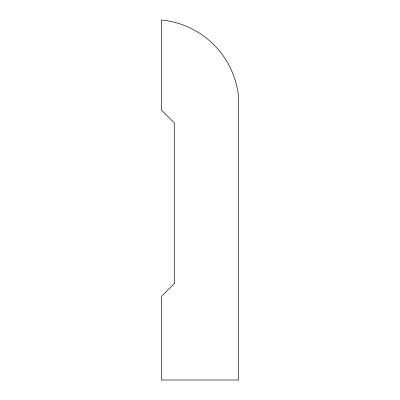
<?xml version="1.0" encoding="UTF-8"?>
<svg xmlns="http://www.w3.org/2000/svg" width="400" height="400" viewBox="0 0 400 400"><rect width="100%" height="100%" fill="white"/><g stroke="black" fill="none" stroke-linecap="round" stroke-linejoin="round"><path stroke-width="0.6" d="M174.285 283.57L161.43 296.43L161.43 380L238.57 380L238.57 97.145A85.795 85.795 0 0 0 161.43 20L161.43 110L174.285 122.855L174.285 283.57"/></g></svg>
